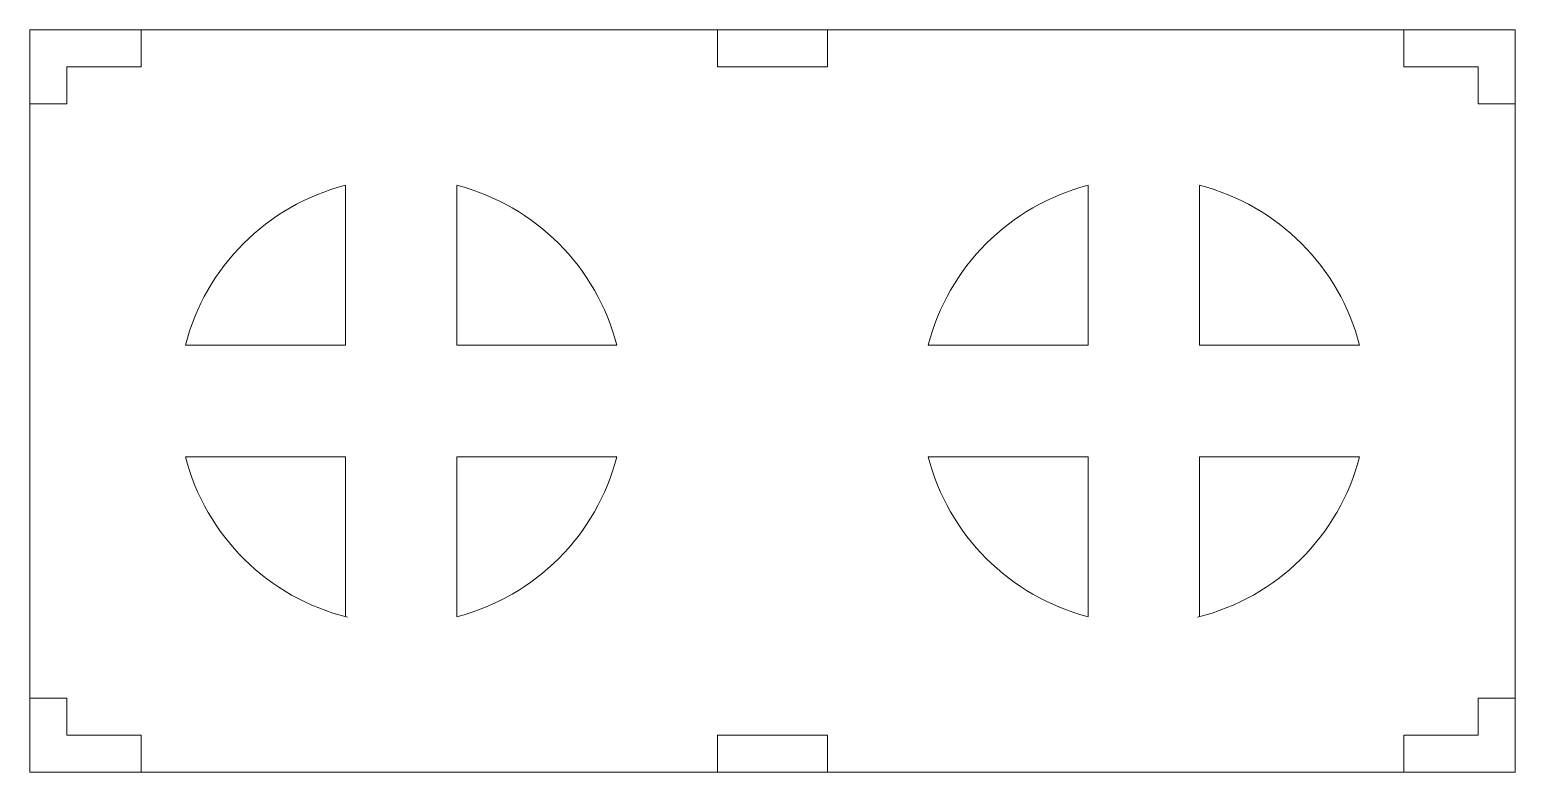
# Model space of a CAD drawing. Header units: inches. Extents: x -5 to 5, y -2.5 to 2.5.
import ezdxf

# ---------------------------------------------------------------- set-up
doc = ezdxf.new("R2010")
doc.units = ezdxf.units.IN
doc.header["$MEASUREMENT"] = 0

msp = doc.modelspace()

# ---------------------------------------------------------------- linework, layer by layer
at = {"color": 1, "lineweight": 5}
for p, q in [((5, 2.5), (-5, 2.5)), ((-5, 2.5), (-5, -2.5)), ((-4.25, 2.5), (-4.25, 2.25)), ((-0.37, 2.5), (-0.37, 2.25)), ((0.37, 2.5), (0.37, 2.25)), ((4.25, 2.5), (4.25, 2.25)), ((5, -2.5), (5, 2.5)), ((-4.75, 2.25), (-4.25, 2.25)), ((-4.75, 2.25), (-4.75, 2)), ((-0.37, 2.25), (0.37, 2.25)), ((4.75, 2.25), (4.25, 2.25)), ((4.75, 2.25), (4.75, 2)), ((-5, 2), (-4.75, 2)), ((5, 2), (4.75, 2)), ((-2.875, 0.375), (-2.875, 1.452)), ((-2.125, 0.375), (-2.125, 1.452)), ((2.125, 0.375), (2.125, 1.452)), ((2.875, 0.375), (2.875, 1.452)), ((-2.875, 0.375), (-3.952, 0.375)), ((-2.125, 0.375), (-1.048, 0.375)), ((2.125, 0.375), (1.048, 0.375)), ((2.875, 0.375), (3.952, 0.375)), ((-2.875, -0.375), (-3.952, -0.375)), ((-2.875, -0.375), (-2.875, -1.452)), ((-2.125, -0.375), (-2.125, -1.452)), ((-2.125, -0.375), (-1.048, -0.375)), ((2.125, -0.375), (1.048, -0.375)), ((2.125, -0.375), (2.125, -1.452)), ((2.875, -0.375), (3.952, -0.375)), ((2.875, -0.375), (2.875, -1.452)), ((-5, -2), (-4.75, -2)), ((-4.75, -2), (-4.75, -2.25)), ((4.75, -2), (4.75, -2.25)), ((5, -2), (4.75, -2)), ((-4.75, -2.25), (-4.25, -2.25)), ((-4.25, -2.5), (-4.25, -2.25)), ((-0.37, -2.5), (-0.37, -2.25)), ((-0.37, -2.25), (0.37, -2.25)), ((0.37, -2.5), (0.37, -2.25)), ((4.25, -2.5), (4.25, -2.25)), ((4.75, -2.25), (4.25, -2.25)), ((-5, -2.5), (5, -2.5))]:
    msp.add_line(p, q, dxfattribs=at)
for centre, start, end in [((-2.5, 0), 104.4775, 165.5225), ((-2.5, 0), 14.4775, 75.5225), ((2.5, 0), 104.4775, 165.5225), ((2.5, 0), 14.4775, 75.5225), ((-2.5, 0), 194.4775, 256.1187), ((-2.5, 0), 284.4775, 345.5225), ((2.5, 0), 194.4775, 255.5225), ((2.5, 0), 283.8813, 345.5225)]:
    msp.add_arc(centre, 1.5, start, end, dxfattribs=at)

doc.saveas('drawing.dxf')
